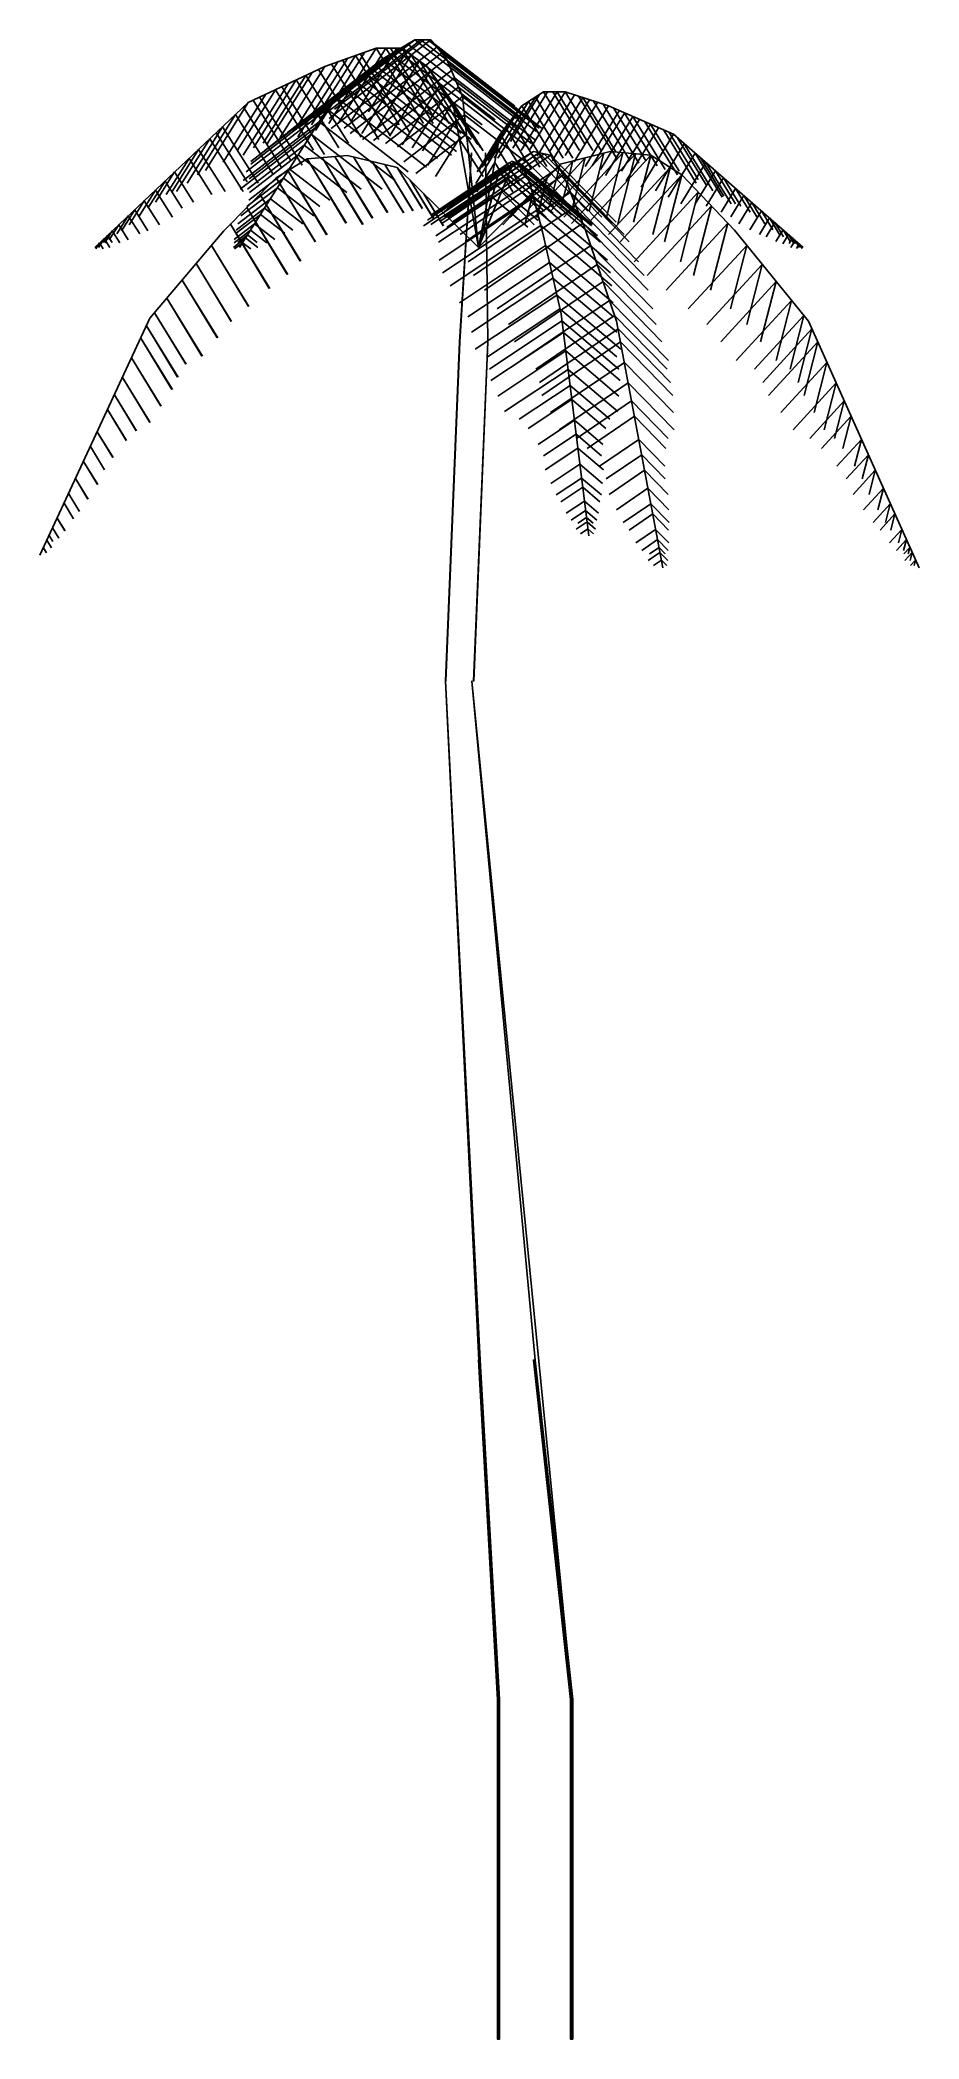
# Model space of a CAD drawing. Header units: millimetres. Extents: x 271.7 to 298.7, y 55.9 to 117.4.
import ezdxf

# ---------------------------------------------------------------- set-up
doc = ezdxf.new("R2010")
doc.units = ezdxf.units.MM

msp = doc.modelspace()

# ---------------------------------------------------------------- linework, layer by layer
at = {"color": 97, "true_color": 0x3a783b, "extrusion": (-0.519837, 0.819152, 0.242404)}
for p, q in [((282.34, 116.934, -8.508), (279.215, 114.52, -7.051)), ((282.554, 117.061, -8.048), (279.429, 114.647, -6.59)), ((282.892, 117.261, -7.324), (279.642, 114.75, -5.809)), ((282.8, 117.206, -7.521), (279.925, 114.985, -6.181)), ((283.198, 117.442, -6.666), (280.074, 115.028, -5.209)), ((283.382, 117.442, -6.272), (280.258, 115.028, -4.815)), ((283.689, 117.442, -5.614), (280.564, 115.028, -4.157)), ((283.873, 117.224, -5.219), (280.623, 114.713, -3.704)), ((283.474, 117.442, -6.074), (280.725, 115.317, -4.792)), ((284.027, 117.043, -4.891), (281.027, 114.725, -3.492)), ((281.665, 116.426, -9.955), (278.853, 114.253, -8.644)), ((281.849, 116.571, -9.56), (279.037, 114.398, -8.249)), ((282.094, 116.765, -9.034), (279.282, 114.592, -7.723)), ((284.18, 116.861, -4.562), (281.211, 114.568, -3.177)), ((284.333, 116.499, -4.233), (281.583, 114.374, -2.951)), ((280.96, 115.87, -11.468), (278.147, 113.697, -10.156)), ((280.837, 115.773, -11.731), (278.337, 113.841, -10.565)), ((281.389, 116.208, -10.547), (278.577, 114.035, -9.236)), ((281.266, 116.111, -10.81), (278.766, 114.18, -9.644)), ((284.425, 116.281, -4.036), (281.925, 114.349, -2.87)), ((284.548, 115.991, -3.772), (282.298, 114.252, -2.723)), ((284.671, 115.7, -3.509), (282.671, 114.155, -2.577)), ((280.499, 115.313, -12.454), (278, 113.382, -11.289)), ((280.653, 115.555, -12.125), (278.153, 113.624, -10.96)), ((284.732, 115.134, -3.378), (282.857, 113.686, -2.504)), ((280.009, 114.539, -13.507), (277.821, 112.849, -12.487)), ((280.254, 114.926, -12.981), (277.91, 113.115, -11.888)), ((280.131, 114.733, -13.244), (278.1, 113.163, -12.296)), ((284.793, 114.539, -3.246), (283.231, 113.332, -2.518)), ((279.794, 114.2, -13.967), (278.044, 112.848, -13.151)), ((279.61, 113.91, -14.362), (278.11, 112.751, -13.662)), ((279.334, 113.475, -14.954), (278.084, 112.509, -14.371)), ((278.966, 112.894, -15.743), (277.841, 112.025, -15.218)), ((279.15, 113.184, -15.348), (278.025, 112.315, -14.824)), ((278.567, 112.265, -16.598), (277.692, 111.589, -16.19)), ((278.445, 112.072, -16.861), (277.695, 111.492, -16.511)), ((278.751, 112.555, -16.203), (277.751, 111.783, -15.737)), ((278.261, 111.781, -17.256), (277.636, 111.299, -16.964)), ((278.138, 111.588, -17.519), (277.638, 111.202, -17.286)), ((278.046, 111.443, -17.716), (277.746, 111.211, -17.576)), ((277.985, 111.346, -17.848), (277.61, 111.056, -17.673)), ((277.893, 111.201, -18.045), (277.643, 111.008, -17.928))]:
    msp.add_line(p, q, dxfattribs=at)
at = {"color": 97, "true_color": 0x3a783b, "extrusion": (-0.283492, 0.916114, -0.283492)}
for p, q in [((281.368, 116.96, 1.336), (280.022, 114.828, -0.01)), ((281.664, 117.065, 1.041), (280.142, 114.654, -0.481)), ((282.008, 117.187, 0.696), (280.546, 114.869, -0.767)), ((282.304, 117.187, 0.4), (280.841, 114.869, -1.063)), ((282.649, 117.187, 0.055), (281.245, 114.962, -1.349)), ((283.092, 116.977, -0.388), (281.571, 114.567, -1.909)), ((282.944, 117.082, -0.24), (281.774, 115.228, -1.41)), ((279.841, 116.35, 2.863), (278.524, 114.265, 1.547)), ((280.038, 116.443, 2.666), (278.648, 114.242, 1.277)), ((280.432, 116.629, 2.272), (279.042, 114.427, 0.883)), ((280.826, 116.768, 1.878), (279.51, 114.683, 0.562)), ((281.122, 116.873, 1.583), (279.6, 114.463, 0.061)), ((283.339, 116.803, -0.634), (281.934, 114.578, -2.039)), ((283.683, 116.49, -0.979), (282.416, 114.482, -2.247)), ((278.609, 115.77, 4.095), (277.293, 113.684, 2.778)), ((278.905, 115.909, 3.799), (277.735, 114.055, 2.629)), ((279.299, 116.095, 3.405), (277.909, 113.893, 2.016)), ((279.545, 116.211, 3.159), (278.229, 114.125, 1.842)), ((283.979, 116.072, -1.275), (282.809, 114.218, -2.445)), ((284.176, 115.793, -1.472), (283.123, 114.124, -2.525)), ((277.673, 115.143, 5.031), (276.503, 113.289, 3.861)), ((278.067, 115.514, 4.637), (276.751, 113.429, 3.32)), ((284.373, 115.514, -1.669), (283.437, 114.031, -2.605)), ((277.279, 114.771, 5.425), (276.182, 113.033, 4.328)), ((284.472, 114.971, -1.767), (283.594, 113.58, -2.645)), ((276.54, 114.075, 6.164), (275.721, 112.777, 5.345)), ((276.885, 114.4, 5.819), (275.861, 112.777, 4.795)), ((284.57, 114.4, -1.866), (283.839, 113.241, -2.597)), ((275.801, 113.378, 6.903), (275.216, 112.451, 6.318)), ((276.245, 113.796, 6.46), (275.543, 112.683, 5.757)), ((275.21, 112.821, 7.494), (274.684, 111.986, 6.968)), ((275.506, 113.099, 7.199), (274.979, 112.265, 6.672)), ((274.373, 112.031, 8.332), (274.022, 111.475, 7.981)), ((274.57, 112.217, 8.135), (274.16, 111.568, 7.725)), ((274.865, 112.495, 7.839), (274.397, 111.754, 7.371)), ((273.732, 111.427, 8.972), (273.592, 111.205, 8.832)), ((273.88, 111.567, 8.824), (273.646, 111.196, 8.59)), ((274.077, 111.752, 8.627), (273.785, 111.289, 8.335)), ((273.486, 111.195, 9.218), (273.369, 111.01, 9.101)), ((273.634, 111.334, 9.071), (273.458, 111.056, 8.895))]:
    msp.add_line(p, q, dxfattribs=at)
at = {"color": 97, "true_color": 0x3a783b}
for p, q in [((282.008, 117.187, 0.696), (280.432, 116.629, 2.272)), ((282.797, 117.187, -0.092), (282.008, 117.187, 0.696)), ((283.198, 117.442, -6.666), (282.217, 116.861, -8.771)), ((283.585, 116.629, -0.881), (282.797, 117.187, -0.092)), ((283.689, 117.442, -5.614), (283.198, 117.442, -6.666)), ((284.18, 116.861, -4.562), (283.689, 117.442, -5.614)), ((280.432, 116.629, 2.272), (278.067, 115.514, 4.637)), ((282.217, 116.861, -8.771), (280.745, 115.7, -11.928)), ((284.373, 115.514, -1.669), (283.585, 116.629, -0.881)), ((284.671, 115.7, -3.509), (284.18, 116.861, -4.562)), ((280.745, 115.7, -11.928), (277.801, 111.056, -18.242)), ((285.161, 111.056, -2.457), (284.671, 115.7, -3.509)), ((286.496, 115.41, -1.337), (287.163, 115.845, -0.778)), ((287.163, 115.845, -0.778), (287.83, 115.845, -0.218)), ((287.83, 115.845, -0.218), (289.164, 115.41, 0.902)), ((278.067, 115.514, 4.637), (273.338, 111.056, 9.366)), ((285.161, 111.056, -2.457), (284.373, 115.514, -1.669)), ((285.828, 114.539, -1.897), (286.496, 115.41, -1.337)), ((289.164, 115.41, 0.902), (291.165, 114.539, 2.581)), ((285.161, 111.056, -2.457), (285.828, 114.539, -1.897)), ((291.165, 114.539, 2.581), (295.168, 111.056, 5.94)), ((281.123, 113.887, -2.442), (279.881, 113.783, -2.438)), ((282.655, 113.516, -2.448), (281.123, 113.887, -2.442)), ((286.215, 113.618, -4.846), (286.859, 114.005, -6.306)), ((286.859, 114.005, -6.306), (287.381, 113.896, -7.49)), ((287.381, 113.896, -7.49), (287.781, 113.292, -8.397)), ((287.679, 113.618, -3.148), (289.218, 114.005, -3.57)), ((289.218, 114.005, -3.57), (290.466, 113.896, -3.912)), ((290.466, 113.896, -3.912), (291.422, 113.292, -4.174)), ((279.881, 113.783, -2.438), (278.929, 113.203, -2.434)), ((285.161, 111.056, -2.457), (282.655, 113.516, -2.448)), ((285.161, 111.056, -2.457), (286.215, 113.618, -4.846)), ((285.161, 111.056, -2.457), (287.679, 113.618, -3.148)), ((285.161, 111.056, -2.457), (285.792, 113.362, -0.193)), ((285.792, 113.362, -0.193), (286.177, 113.71, 1.191)), ((286.177, 113.71, 1.191), (286.489, 113.612, 2.312)), ((286.489, 113.612, 2.312), (286.728, 113.068, 3.172)), ((287.781, 113.292, -8.397), (288.46, 111.587, -9.934)), ((291.422, 113.292, -4.174), (293.043, 111.587, -4.619)), ((278.929, 113.203, -2.434), (277.316, 111.566, -2.429)), ((286.728, 113.068, 3.172), (287.134, 111.534, 4.629)), ((277.316, 111.566, -2.429), (275.041, 108.873, -2.42)), ((287.134, 111.534, 4.629), (287.706, 109.01, 6.683)), ((288.46, 111.587, -9.934), (289.416, 108.782, -12.102)), ((293.043, 111.587, -4.619), (295.328, 108.782, -5.245)), ((287.706, 109.01, 6.683), (288.558, 102.176, 9.744)), ((275.041, 108.873, -2.42), (271.652, 101.585, -2.408)), ((289.416, 108.782, -12.102), (290.841, 101.19, -15.332)), ((295.328, 108.782, -5.245), (298.733, 101.19, -6.179))]:
    msp.add_line(p, q, dxfattribs=at)
at = {"color": 97, "true_color": 0x3a783b, "extrusion": (0.283492, 0.916114, 0.283492)}
for p, q in [((281.368, 116.96, 1.336), (282.714, 114.828, 2.682)), ((281.516, 117.012, 1.188), (283.037, 114.602, 2.71)), ((282.008, 117.187, 0.696), (283.471, 114.869, 2.159)), ((282.304, 117.187, 0.4), (283.767, 114.869, 1.863)), ((282.452, 117.187, 0.252), (283.739, 115.147, 1.54)), ((282.797, 117.187, -0.092), (284.26, 114.869, 1.37)), ((283.092, 116.977, -0.388), (284.614, 114.567, 1.133)), ((279.841, 116.35, 2.863), (281.157, 114.265, 4.18)), ((280.235, 116.536, 2.469), (281.552, 114.45, 3.786)), ((280.629, 116.699, 2.075), (282.092, 114.381, 3.538)), ((280.974, 116.821, 1.73), (282.437, 114.503, 3.193)), ((283.339, 116.803, -0.634), (284.743, 114.578, 0.77)), ((283.585, 116.629, -0.881), (284.975, 114.427, 0.509)), ((278.905, 115.909, 3.799), (280.075, 114.055, 4.97)), ((279.102, 116.002, 3.602), (280.419, 113.916, 4.919)), ((279.545, 116.211, 3.159), (280.862, 114.125, 4.476)), ((283.831, 116.281, -1.127), (285.119, 114.241, 0.16)), ((283.979, 116.072, -1.275), (285.149, 114.218, -0.104)), ((284.176, 115.793, -1.472), (285.229, 114.124, -0.419)), ((277.673, 115.143, 5.031), (278.844, 113.289, 6.201)), ((277.92, 115.375, 4.785), (279.09, 113.521, 5.955)), ((278.215, 115.584, 4.489), (279.385, 113.73, 5.659)), ((278.412, 115.677, 4.292), (279.729, 113.591, 5.609)), ((284.373, 115.514, -1.669), (285.309, 114.031, -0.733)), ((277.082, 114.586, 5.622), (278.033, 113.079, 6.573)), ((277.279, 114.771, 5.425), (278.376, 113.033, 6.522)), ((284.472, 114.971, -1.767), (285.349, 113.58, -0.89)), ((276.54, 114.075, 6.164), (277.359, 112.777, 6.983)), ((276.885, 114.4, 5.819), (277.909, 112.777, 6.843)), ((284.57, 114.4, -1.866), (285.302, 113.241, -1.134)), ((275.801, 113.378, 6.903), (276.386, 112.451, 7.488)), ((276.245, 113.796, 6.46), (276.947, 112.683, 7.162)), ((275.21, 112.821, 7.494), (275.737, 111.986, 8.021)), ((275.506, 113.099, 7.199), (276.032, 112.265, 7.725)), ((274.373, 112.031, 8.332), (274.724, 111.475, 8.683)), ((274.57, 112.217, 8.135), (274.979, 111.568, 8.544)), ((274.865, 112.495, 7.839), (275.333, 111.754, 8.307)), ((273.732, 111.427, 8.972), (273.873, 111.205, 9.112)), ((273.88, 111.567, 8.824), (274.114, 111.196, 9.058)), ((274.077, 111.752, 8.627), (274.37, 111.289, 8.92)), ((273.486, 111.195, 9.218), (273.603, 111.01, 9.335)), ((273.634, 111.334, 9.071), (273.809, 111.056, 9.246))]:
    msp.add_line(p, q, dxfattribs=at)
at = {"color": 97, "true_color": 0x3a783b, "extrusion": (0.519837, 0.819152, -0.242404)}
for p, q in [((282.462, 117.007, -8.245), (285.275, 114.834, -9.556)), ((282.646, 117.115, -7.85), (285.896, 114.605, -9.366)), ((282.8, 117.206, -7.521), (285.675, 114.985, -8.862)), ((282.984, 117.315, -7.127), (286.234, 114.804, -8.642)), ((283.198, 117.442, -6.666), (286.323, 115.028, -8.124)), ((283.382, 117.442, -6.272), (286.507, 115.028, -7.729)), ((283.597, 117.442, -5.811), (286.597, 115.124, -7.21)), ((283.781, 117.333, -5.417), (286.281, 115.402, -6.582)), ((283.873, 117.224, -5.219), (287.123, 114.713, -6.735)), ((284.027, 117.043, -4.891), (287.026, 114.725, -6.289)), ((281.665, 116.426, -9.955), (284.477, 114.253, -11.266)), ((281.849, 116.571, -9.56), (284.661, 114.398, -10.872)), ((281.972, 116.668, -9.297), (284.94, 114.374, -10.682)), ((282.217, 116.861, -8.771), (285.186, 114.568, -10.155)), ((284.241, 116.716, -4.43), (286.949, 114.625, -5.693)), ((280.745, 115.7, -11.928), (283.557, 113.527, -13.24)), ((281.082, 115.966, -11.205), (283.895, 113.793, -12.516)), ((281.36, 116.187, -10.614), (284.329, 113.893, -11.998)), ((281.512, 116.305, -10.284), (284.48, 114.011, -11.668)), ((284.425, 116.281, -4.036), (286.925, 114.349, -5.201)), ((284.548, 115.991, -3.772), (286.798, 114.252, -4.822)), ((284.671, 115.7, -3.509), (286.671, 114.155, -4.442)), ((280.499, 115.313, -12.454), (282.999, 113.382, -13.62)), ((284.732, 115.134, -3.378), (286.607, 113.686, -4.252)), ((280.009, 114.539, -13.507), (282.196, 112.849, -14.527)), ((280.254, 114.926, -12.981), (282.598, 113.115, -14.073)), ((279.61, 113.91, -14.362), (281.11, 112.751, -15.061)), ((279.794, 114.2, -13.967), (281.544, 112.848, -14.783)), ((279.334, 113.475, -14.954), (280.584, 112.509, -15.537)), ((278.966, 112.894, -15.743), (280.091, 112.025, -16.268)), ((279.15, 113.184, -15.348), (280.275, 112.315, -15.873)), ((278.445, 112.072, -16.861), (279.195, 111.492, -17.211)), ((278.567, 112.265, -16.598), (279.442, 111.589, -17.006)), ((278.751, 112.555, -16.203), (279.751, 111.783, -16.67)), ((278.046, 111.443, -17.716), (278.346, 111.211, -17.856)), ((278.138, 111.588, -17.519), (278.638, 111.202, -17.752)), ((278.261, 111.781, -17.256), (278.886, 111.299, -17.547)), ((277.893, 111.201, -18.045), (278.143, 111.008, -18.162)), ((277.985, 111.346, -17.848), (278.36, 111.056, -18.023))]:
    msp.add_line(p, q, dxfattribs=at)
at = {"color": 97, "true_color": 0x3a783b, "extrusion": (-0.271892, 0.906135, 0.324028)}
for p, q in [((287.038, 115.764, -0.883), (286.151, 114.315, 0.174)), ((287.288, 115.845, -0.673), (286.224, 114.107, 0.595)), ((287.58, 115.845, -0.428), (286.471, 114.035, 0.893)), ((287.83, 115.845, -0.218), (286.722, 114.035, 1.103)), ((288.122, 115.75, 0.027), (286.969, 113.867, 1.4)), ((286.412, 115.301, -1.407), (285.452, 113.732, -0.263)), ((286.704, 115.546, -1.163), (285.64, 113.808, 0.105)), ((286.913, 115.682, -0.988), (285.76, 113.799, 0.386)), ((288.372, 115.668, 0.237), (287.352, 114.003, 1.452)), ((288.58, 115.6, 0.412), (287.428, 113.717, 1.785)), ((288.83, 115.519, 0.622), (287.833, 113.889, 1.81)), ((289.164, 115.41, 0.902), (288.111, 113.69, 2.156)), ((289.498, 115.265, 1.182), (288.445, 113.545, 2.436)), ((289.664, 115.192, 1.321), (288.667, 113.563, 2.51)), ((289.915, 115.083, 1.531), (288.917, 113.454, 2.72)), ((285.828, 114.539, -1.897), (285.119, 113.38, -1.052)), ((285.995, 114.757, -1.757), (285.197, 113.453, -0.806)), ((286.162, 114.975, -1.617), (285.275, 113.526, -0.561)), ((290.123, 114.993, 1.706), (289.07, 113.273, 2.961)), ((290.457, 114.848, 1.986), (289.57, 113.399, 3.043)), ((290.707, 114.739, 2.196), (289.709, 113.109, 3.385)), ((291.165, 114.539, 2.581), (290.168, 112.909, 3.77)), ((285.745, 114.115, -1.967), (285.08, 113.028, -1.175)), ((291.499, 114.249, 2.861), (290.612, 112.8, 3.917)), ((291.832, 113.959, 3.141), (291.001, 112.601, 4.131)), ((285.662, 113.668, -2.037), (285.108, 112.763, -1.377)), ((292.166, 113.668, 3.421), (291.39, 112.401, 4.345)), ((292.458, 113.414, 3.666), (291.837, 112.4, 4.405)), ((292.708, 113.197, 3.875), (292.176, 112.327, 4.509)), ((293.083, 112.87, 4.19), (292.64, 112.146, 4.719)), ((293.333, 112.652, 4.4), (292.935, 112, 4.876)), ((293.584, 112.435, 4.61), (293.185, 111.783, 5.086)), ((293.876, 112.181, 4.855), (293.521, 111.601, 5.278)), ((294.126, 111.963, 5.065), (293.815, 111.456, 5.435)), ((294.292, 111.818, 5.205), (294.027, 111.383, 5.522)), ((294.543, 111.6, 5.415), (294.321, 111.238, 5.679)), ((294.709, 111.455, 5.555), (294.532, 111.165, 5.766)), ((294.835, 111.346, 5.66), (294.728, 111.172, 5.787)), ((294.918, 111.273, 5.73), (294.785, 111.056, 5.888)), ((295.043, 111.165, 5.835), (294.954, 111.02, 5.94))]:
    msp.add_line(p, q, dxfattribs=at)
at = {"color": 97, "true_color": 0x3a783b, "extrusion": (0.271892, 0.906135, -0.324028)}
for p, q in [((287.163, 115.845, -0.778), (288.271, 114.035, -2.098)), ((287.455, 115.845, -0.533), (288.43, 114.252, -1.695)), ((287.58, 115.845, -0.428), (288.688, 114.035, -1.748)), ((287.83, 115.845, -0.218), (288.938, 114.035, -1.539)), ((288.247, 115.709, 0.132), (289.399, 113.826, -1.242)), ((286.287, 115.138, -1.512), (287.262, 113.544, -2.675)), ((286.496, 115.41, -1.337), (287.548, 113.69, -2.592)), ((286.704, 115.546, -1.163), (287.768, 113.808, -2.43)), ((286.913, 115.682, -0.988), (288.065, 113.799, -2.361)), ((288.372, 115.668, 0.237), (289.391, 114.003, -0.978)), ((288.705, 115.56, 0.517), (289.814, 113.749, -0.804)), ((288.997, 115.464, 0.762), (290.105, 113.654, -0.559)), ((289.331, 115.337, 1.042), (290.328, 113.708, -0.147)), ((289.664, 115.192, 1.321), (290.662, 113.563, 0.133)), ((289.915, 115.083, 1.531), (290.912, 113.454, 0.343)), ((285.828, 114.539, -1.897), (286.538, 113.38, -2.742)), ((285.995, 114.757, -1.757), (286.793, 113.453, -2.708)), ((286.162, 114.975, -1.617), (287.049, 113.526, -2.674)), ((290.29, 114.92, 1.846), (291.287, 113.29, 0.658)), ((290.457, 114.848, 1.986), (291.343, 113.399, 0.93)), ((290.874, 114.666, 2.336), (291.871, 113.036, 1.148)), ((291.04, 114.594, 2.476), (291.927, 113.145, 1.42)), ((285.745, 114.115, -1.967), (286.41, 113.028, -2.76)), ((291.29, 114.43, 2.686), (292.177, 112.982, 1.629)), ((291.499, 114.249, 2.861), (292.385, 112.8, 1.804)), ((291.832, 113.959, 3.141), (292.664, 112.601, 2.15)), ((285.662, 113.668, -2.037), (286.216, 112.763, -2.697)), ((291.999, 113.813, 3.281), (292.72, 112.636, 2.422)), ((292.166, 113.668, 3.421), (292.942, 112.401, 2.496)), ((292.458, 113.414, 3.666), (293.078, 112.4, 2.926)), ((292.708, 113.197, 3.875), (293.24, 112.327, 3.242)), ((293.083, 112.87, 4.19), (293.527, 112.146, 3.662)), ((293.333, 112.652, 4.4), (293.732, 112, 3.925)), ((293.584, 112.435, 4.61), (293.983, 111.783, 4.135)), ((293.876, 112.181, 4.855), (294.23, 111.601, 4.432)), ((294.126, 111.963, 5.065), (294.436, 111.456, 4.695)), ((294.292, 111.818, 5.205), (294.558, 111.383, 4.888)), ((294.543, 111.6, 5.415), (294.764, 111.238, 5.151)), ((294.709, 111.455, 5.555), (294.887, 111.165, 5.343)), ((294.835, 111.346, 5.66), (294.941, 111.172, 5.533)), ((294.918, 111.273, 5.73), (295.051, 111.056, 5.571)), ((295.043, 111.165, 5.835), (295.132, 111.02, 5.729))]:
    msp.add_line(p, q, dxfattribs=at)
at = {"color": 97, "true_color": 0x3a783b, "extrusion": (-0.459225, 0.755901, 0.466612)}
for p, q in [((280.735, 113.855, -2.441), (281.902, 111.955, -0.062)), ((279.286, 113.42, -2.436), (280.502, 111.441, 0.042)), ((279.881, 113.783, -2.438), (281.096, 111.804, 0.04)), ((280.346, 113.822, -2.44), (281.611, 111.764, 0.138)), ((281.314, 113.841, -2.443), (282.367, 112.126, -0.296)), ((281.889, 113.702, -2.445), (282.861, 112.119, -0.463)), ((282.272, 113.609, -2.447), (283.147, 112.184, -0.662)), ((282.655, 113.516, -2.448), (283.433, 112.249, -0.862)), ((278.425, 112.691, -2.433), (279.689, 110.633, 0.145)), ((278.929, 113.203, -2.434), (280.145, 111.224, 0.044)), ((283.057, 113.124, -2.449), (283.786, 111.937, -0.963)), ((283.473, 112.709, -2.451), (284.081, 111.72, -1.212)), ((278.022, 112.282, -2.431), (279.286, 110.224, 0.146)), ((277.517, 111.771, -2.429), (278.733, 109.792, 0.049)), ((276.937, 111.117, -2.427), (278.091, 109.237, -0.073)), ((276.463, 110.556, -2.425), (277.557, 108.775, -0.195)), ((276.036, 110.051, -2.424), (277.13, 108.27, -0.194)), ((275.183, 109.042, -2.421), (276.156, 107.459, -0.438)), ((275.562, 109.49, -2.422), (276.656, 107.709, -0.192)), ((274.935, 108.646, -2.42), (275.908, 107.062, -0.437)), ((274.759, 108.266, -2.419), (275.731, 106.683, -0.437)), ((274.476, 107.659, -2.418), (275.388, 106.174, -0.56)), ((273.947, 106.52, -2.416), (274.627, 105.412, -1.029)), ((274.194, 107.051, -2.417), (275.045, 105.666, -0.683)), ((273.735, 106.064, -2.416), (274.318, 105.114, -1.226)), ((273.417, 105.381, -2.414), (273.903, 104.589, -1.423)), ((273.205, 104.925, -2.414), (273.643, 104.213, -1.521)), ((272.993, 104.47, -2.413), (273.431, 103.757, -1.521)), ((272.534, 103.483, -2.411), (272.875, 102.929, -1.717)), ((272.746, 103.938, -2.412), (273.135, 103.305, -1.619)), ((272.393, 103.179, -2.411), (272.685, 102.704, -1.816)), ((271.934, 102.192, -2.409), (272.051, 102.002, -2.171)), ((272.04, 102.42, -2.409), (272.235, 102.103, -2.013)), ((272.181, 102.723, -2.41), (272.425, 102.328, -1.914)), ((271.758, 101.812, -2.408), (271.855, 101.654, -2.21)), ((271.864, 102.04, -2.409), (272.01, 101.803, -2.111))]:
    msp.add_line(p, q, dxfattribs=at)
at = {"color": 97, "true_color": 0x3a783b, "extrusion": (-0.4626, 0.755901, -0.463266)}
for p, q in [((280.735, 113.855, -2.441), (281.884, 111.955, -4.828)), ((279.286, 113.42, -2.436), (280.484, 111.441, -4.923)), ((279.881, 113.783, -2.438), (281.078, 111.804, -4.925)), ((280.346, 113.822, -2.44), (281.592, 111.764, -5.026)), ((281.314, 113.841, -2.443), (282.352, 112.126, -4.598)), ((281.889, 113.702, -2.445), (282.847, 112.119, -4.435)), ((282.272, 113.609, -2.447), (283.134, 112.184, -4.237)), ((282.655, 113.516, -2.448), (283.421, 112.249, -4.04)), ((278.425, 112.691, -2.433), (279.67, 110.633, -5.019)), ((278.929, 113.203, -2.434), (280.127, 111.224, -4.921)), ((283.057, 113.124, -2.449), (283.775, 111.937, -3.941)), ((283.473, 112.709, -2.451), (284.072, 111.72, -3.694)), ((278.022, 112.282, -2.431), (279.267, 110.224, -5.017)), ((277.517, 111.771, -2.429), (278.715, 109.792, -4.916)), ((276.937, 111.117, -2.427), (278.074, 109.237, -4.79)), ((276.463, 110.556, -2.425), (277.541, 108.775, -4.664)), ((276.036, 110.051, -2.424), (277.114, 108.27, -4.662)), ((275.183, 109.042, -2.421), (276.141, 107.459, -4.41)), ((275.562, 109.49, -2.422), (276.64, 107.709, -4.66)), ((274.935, 108.646, -2.42), (275.893, 107.062, -4.409)), ((274.759, 108.266, -2.419), (275.717, 106.683, -4.409)), ((274.476, 107.659, -2.418), (275.374, 106.174, -4.283)), ((273.947, 106.52, -2.416), (274.617, 105.412, -3.809)), ((274.194, 107.051, -2.417), (275.032, 105.666, -4.158)), ((273.735, 106.064, -2.416), (274.31, 105.114, -3.609)), ((273.417, 105.381, -2.414), (273.896, 104.589, -3.409)), ((273.205, 104.925, -2.414), (273.636, 104.213, -3.309)), ((272.993, 104.47, -2.413), (273.425, 103.757, -3.308)), ((272.534, 103.483, -2.411), (272.87, 102.929, -3.107)), ((272.746, 103.938, -2.412), (273.13, 103.305, -3.208)), ((272.393, 103.179, -2.411), (272.681, 102.704, -3.008)), ((271.934, 102.192, -2.409), (272.049, 102.002, -2.648)), ((272.04, 102.42, -2.409), (272.232, 102.103, -2.807)), ((272.181, 102.723, -2.41), (272.421, 102.328, -2.907)), ((271.758, 101.812, -2.408), (271.854, 101.654, -2.607)), ((271.864, 102.04, -2.409), (272.007, 101.803, -2.707))]:
    msp.add_line(p, q, dxfattribs=at)
at = {"color": 97, "true_color": 0x3a783b, "extrusion": (-0.263831, 0.74489, -0.612807)}
for p, q in [((287.186, 113.937, -7.046), (284.033, 111.794, -7.008)), ((287.022, 113.971, -6.676), (284.113, 111.992, -6.641)), ((286.779, 113.957, -6.124), (284.153, 112.171, -6.092)), ((287.381, 113.896, -7.49), (284.35, 111.835, -7.453)), ((286.537, 113.812, -5.576), (284.112, 112.163, -5.547)), ((286.376, 113.715, -5.211), (284.194, 112.231, -5.185)), ((286.215, 113.618, -4.846), (284.275, 112.299, -4.822)), ((287.631, 113.519, -8.057), (284.6, 111.457, -8.02)), ((287.781, 113.292, -8.397), (284.75, 111.231, -8.36)), ((286.046, 113.211, -4.463), (284.228, 111.974, -4.441)), ((285.871, 112.778, -4.066), (284.356, 111.748, -4.048)), ((287.993, 112.759, -8.877), (284.841, 110.616, -8.839)), ((288.163, 112.333, -9.262), (285.011, 110.189, -9.223)), ((288.375, 111.8, -9.742), (285.344, 109.739, -9.705)), ((288.619, 111.12, -10.296), (285.74, 109.162, -10.261)), ((288.818, 110.535, -10.747), (286.09, 108.68, -10.714)), ((288.998, 110.01, -11.154), (286.27, 108.154, -11.121)), ((289.197, 109.425, -11.606), (286.469, 107.57, -11.573)), ((289.356, 108.958, -11.967), (286.931, 107.309, -11.938)), ((289.461, 108.545, -12.203), (287.036, 106.896, -12.174)), ((289.535, 108.15, -12.372), (287.11, 106.501, -12.342)), ((289.654, 107.517, -12.641), (287.38, 105.971, -12.613)), ((289.772, 106.884, -12.91), (287.651, 105.441, -12.884)), ((289.876, 106.331, -13.145), (288.179, 105.176, -13.125)), ((289.965, 105.856, -13.347), (288.51, 104.867, -13.33)), ((290.099, 105.144, -13.65), (288.886, 104.32, -13.635)), ((290.188, 104.67, -13.852), (289.097, 103.928, -13.839)), ((290.277, 104.195, -14.054), (289.186, 103.453, -14.041)), ((290.381, 103.642, -14.289), (289.411, 102.982, -14.278)), ((290.47, 103.167, -14.491), (289.621, 102.59, -14.481)), ((290.529, 102.851, -14.626), (289.802, 102.356, -14.617)), ((290.618, 102.376, -14.828), (290.012, 101.964, -14.82)), ((290.678, 102.06, -14.962), (290.193, 101.73, -14.956)), ((290.752, 101.664, -15.131), (290.388, 101.417, -15.126)), ((290.722, 101.823, -15.063), (290.431, 101.625, -15.06)), ((290.796, 101.427, -15.231), (290.554, 101.262, -15.229))]:
    msp.add_line(p, q, dxfattribs=at)
at = {"color": 97, "true_color": 0x3a783b, "extrusion": (0.630455, 0.74489, -0.218325)}
for p, q in [((286.779, 113.957, -6.124), (288.526, 112.171, -4.163)), ((287.022, 113.971, -6.676), (288.958, 111.992, -4.503)), ((287.186, 113.937, -7.046), (289.283, 111.794, -4.692)), ((287.381, 113.896, -7.49), (289.398, 111.835, -5.227)), ((286.215, 113.618, -4.846), (287.506, 112.299, -3.398)), ((286.376, 113.715, -5.211), (287.828, 112.231, -3.582)), ((286.537, 113.812, -5.576), (288.15, 112.163, -3.765)), ((287.631, 113.519, -8.057), (289.648, 111.457, -5.793)), ((287.781, 113.292, -8.397), (289.798, 111.231, -6.134)), ((285.871, 112.778, -4.066), (286.879, 111.748, -2.935)), ((286.046, 113.211, -4.463), (287.256, 111.974, -3.105)), ((287.993, 112.759, -8.877), (290.09, 110.616, -6.524)), ((288.163, 112.333, -9.262), (290.26, 110.189, -6.908)), ((288.375, 111.8, -9.742), (290.391, 109.739, -7.479)), ((288.619, 111.12, -10.296), (290.535, 109.162, -8.146)), ((288.818, 110.535, -10.747), (290.633, 108.68, -8.71)), ((288.998, 110.01, -11.154), (290.812, 108.154, -9.117)), ((289.197, 109.425, -11.606), (291.012, 107.57, -9.569)), ((289.356, 108.958, -11.967), (290.969, 107.309, -10.156)), ((289.461, 108.545, -12.203), (291.074, 106.896, -10.393)), ((289.535, 108.15, -12.372), (291.148, 106.501, -10.561)), ((289.654, 107.517, -12.641), (291.166, 105.971, -10.943)), ((289.772, 106.884, -12.91), (291.184, 105.441, -11.326)), ((289.876, 106.331, -13.145), (291.005, 105.176, -11.878)), ((289.965, 105.856, -13.347), (290.933, 104.867, -12.261)), ((290.099, 105.144, -13.65), (290.905, 104.32, -12.745)), ((290.188, 104.67, -13.852), (290.914, 103.928, -13.037)), ((290.277, 104.195, -14.054), (291.003, 103.453, -13.239)), ((290.381, 103.642, -14.289), (291.026, 102.982, -13.565)), ((290.47, 103.167, -14.491), (291.034, 102.59, -13.858)), ((290.529, 102.851, -14.626), (291.013, 102.356, -14.083)), ((290.618, 102.376, -14.828), (291.022, 101.964, -14.375)), ((290.678, 102.06, -14.962), (291, 101.73, -14.6)), ((290.722, 101.823, -15.063), (290.916, 101.625, -14.846)), ((290.752, 101.664, -15.131), (290.994, 101.417, -14.859)), ((290.796, 101.427, -15.231), (290.958, 101.262, -15.05))]:
    msp.add_line(p, q, dxfattribs=at)
at = {"color": 97, "true_color": 0x3a783b, "extrusion": (0.321526, 0.755901, -0.570294)}
for p, q in [((289.026, 113.957, -3.517), (287.383, 112.171, -5.39)), ((289.608, 113.971, -3.677), (287.788, 111.992, -5.752)), ((289.998, 113.937, -3.784), (288.026, 111.794, -6.031)), ((290.466, 113.896, -3.912), (288.57, 111.835, -6.073)), ((287.679, 113.618, -3.148), (286.466, 112.299, -4.531)), ((288.064, 113.715, -3.253), (286.699, 112.231, -4.809)), ((288.449, 113.812, -3.359), (286.932, 112.163, -5.088)), ((291.064, 113.519, -4.076), (289.167, 111.457, -6.237)), ((291.422, 113.292, -4.174), (289.526, 111.231, -6.336)), ((286.857, 112.778, -2.922), (285.909, 111.748, -4.003)), ((287.276, 113.211, -3.037), (286.138, 111.974, -4.334)), ((291.929, 112.759, -4.313), (289.957, 110.616, -6.561)), ((292.334, 112.333, -4.424), (290.362, 110.189, -6.672)), ((292.84, 111.8, -4.563), (290.944, 109.739, -6.724)), ((293.424, 111.12, -4.723), (291.622, 109.162, -6.776)), ((293.9, 110.535, -4.854), (292.193, 108.68, -6.799)), ((294.328, 110.01, -4.971), (292.622, 108.154, -6.916)), ((294.804, 109.425, -5.102), (293.098, 107.57, -7.047)), ((295.185, 108.958, -5.206), (293.668, 107.309, -6.935)), ((295.434, 108.545, -5.275), (293.918, 106.896, -7.004)), ((295.612, 108.15, -5.323), (294.095, 106.501, -7.052)), ((295.895, 107.517, -5.401), (294.473, 105.971, -7.022)), ((296.179, 106.884, -5.479), (294.852, 105.441, -6.992)), ((296.427, 106.331, -5.547), (295.366, 105.176, -6.757)), ((296.64, 105.856, -5.605), (295.73, 104.867, -6.643)), ((296.959, 105.144, -5.693), (296.201, 104.32, -6.557)), ((297.172, 104.67, -5.751), (296.49, 103.928, -6.529)), ((297.385, 104.195, -5.809), (296.702, 103.453, -6.588)), ((297.633, 103.642, -5.878), (297.026, 102.982, -6.569)), ((297.846, 103.167, -5.936), (297.315, 102.59, -6.541)), ((297.988, 102.851, -5.975), (297.533, 102.356, -6.494)), ((298.201, 102.376, -6.033), (297.821, 101.964, -6.465)), ((298.342, 102.06, -6.072), (298.039, 101.73, -6.418)), ((298.449, 101.823, -6.101), (298.267, 101.625, -6.309)), ((298.52, 101.664, -6.121), (298.292, 101.417, -6.38)), ((298.626, 101.427, -6.15), (298.474, 101.262, -6.323))]:
    msp.add_line(p, q, dxfattribs=at)
at = {"color": 97, "true_color": 0x3a783b, "extrusion": (0.567475, 0.755901, 0.326475)}
for p, q in [((289.026, 113.957, -3.517), (288.569, 112.171, -1.068)), ((289.608, 113.971, -3.677), (289.101, 111.992, -0.963)), ((289.998, 113.937, -3.784), (289.449, 111.794, -0.844)), ((290.466, 113.896, -3.912), (289.938, 111.835, -1.086)), ((287.679, 113.618, -3.148), (287.341, 112.299, -1.339)), ((288.064, 113.715, -3.253), (287.684, 112.231, -1.218)), ((288.449, 113.812, -3.359), (288.026, 112.163, -1.098)), ((291.064, 113.519, -4.076), (290.535, 111.457, -1.249)), ((291.422, 113.292, -4.174), (290.894, 111.231, -1.348)), ((286.857, 112.778, -2.922), (286.593, 111.748, -1.509)), ((287.276, 113.211, -3.037), (286.959, 111.974, -1.341)), ((291.929, 112.759, -4.313), (291.379, 110.616, -1.374)), ((292.334, 112.333, -4.424), (291.784, 110.189, -1.485)), ((292.84, 111.8, -4.563), (292.312, 109.739, -1.737)), ((293.424, 111.12, -4.723), (292.922, 109.162, -2.038)), ((293.9, 110.535, -4.854), (293.424, 108.68, -2.31)), ((294.328, 110.01, -4.971), (293.853, 108.154, -2.427)), ((294.804, 109.425, -5.102), (294.329, 107.57, -2.558)), ((295.185, 108.958, -5.206), (294.763, 107.309, -2.945)), ((295.434, 108.545, -5.275), (295.012, 106.896, -3.013)), ((295.612, 108.15, -5.323), (295.189, 106.501, -3.062)), ((295.895, 107.517, -5.401), (295.499, 105.971, -3.281)), ((296.179, 106.884, -5.479), (295.809, 105.441, -3.5)), ((296.427, 106.331, -5.547), (296.132, 105.176, -3.964)), ((296.64, 105.856, -5.605), (296.387, 104.867, -4.249)), ((296.959, 105.144, -5.693), (296.748, 104.32, -4.562)), ((297.172, 104.67, -5.751), (296.982, 103.928, -4.734)), ((297.385, 104.195, -5.809), (297.195, 103.453, -4.792)), ((297.633, 103.642, -5.878), (297.464, 102.982, -4.973)), ((297.846, 103.167, -5.936), (297.698, 102.59, -5.145)), ((297.988, 102.851, -5.975), (297.861, 102.356, -5.297)), ((298.201, 102.376, -6.033), (298.095, 101.964, -5.468)), ((298.342, 102.06, -6.072), (298.258, 101.73, -5.62)), ((298.449, 101.823, -6.101), (298.398, 101.625, -5.83)), ((298.52, 101.664, -6.121), (298.456, 101.417, -5.782)), ((298.626, 101.427, -6.15), (298.584, 101.262, -5.924))]:
    msp.add_line(p, q, dxfattribs=at)
at = {"color": 97, "true_color": 0x3a783b, "extrusion": (-0.364909, 0.737436, 0.568358)}
for p, q in [((286.372, 113.649, 1.892), (283.466, 111.72, 1.48)), ((286.274, 113.68, 1.541), (283.592, 111.899, 1.161)), ((286.489, 113.612, 2.312), (283.695, 111.757, 1.916)), ((286.129, 113.667, 1.018), (283.707, 112.059, 0.674)), ((285.984, 113.536, 0.499), (283.749, 112.052, 0.182)), ((286.639, 113.272, 2.849), (283.844, 111.417, 2.453)), ((285.888, 113.449, 0.153), (283.876, 112.113, -0.132)), ((285.792, 113.362, -0.193), (284.003, 112.175, -0.447)), ((286.728, 113.068, 3.172), (283.934, 111.213, 2.776)), ((285.691, 112.995, -0.556), (284.014, 111.882, -0.794)), ((286.855, 112.589, 3.627), (283.949, 110.66, 3.215)), ((286.957, 112.205, 3.991), (284.05, 110.276, 3.579)), ((285.586, 112.606, -0.932), (284.189, 111.678, -1.13)), ((287.083, 111.726, 4.447), (284.289, 109.871, 4.05)), ((287.229, 111.113, 4.971), (284.575, 109.351, 4.595)), ((287.349, 110.587, 5.399), (284.834, 108.918, 5.043)), ((287.456, 110.114, 5.784), (284.941, 108.445, 5.428)), ((287.575, 109.588, 6.212), (285.06, 107.919, 5.856)), ((287.67, 109.168, 6.555), (285.435, 107.683, 6.238)), ((287.733, 108.796, 6.779), (285.497, 107.312, 6.462)), ((287.777, 108.44, 6.938), (285.542, 106.956, 6.621)), ((287.848, 107.871, 7.193), (285.752, 106.479, 6.896)), ((287.919, 107.301, 7.448), (285.963, 106.003, 7.171)), ((287.981, 106.803, 7.672), (286.416, 105.764, 7.45)), ((288.035, 106.376, 7.863), (286.693, 105.486, 7.673)), ((288.115, 105.735, 8.15), (286.997, 104.993, 7.991)), ((288.168, 105.308, 8.341), (287.162, 104.641, 8.199)), ((288.221, 104.881, 8.532), (287.215, 104.213, 8.39)), ((288.283, 104.383, 8.756), (287.389, 103.789, 8.629)), ((288.336, 103.956, 8.947), (287.554, 103.437, 8.836)), ((288.372, 103.671, 9.075), (287.701, 103.226, 8.979)), ((288.425, 103.244, 9.266), (287.866, 102.873, 9.187)), ((288.461, 102.959, 9.393), (288.014, 102.663, 9.33)), ((288.505, 102.604, 9.553), (288.17, 102.381, 9.505)), ((288.487, 102.746, 9.489), (288.219, 102.568, 9.451)), ((288.532, 102.39, 9.648), (288.308, 102.242, 9.617))]:
    msp.add_line(p, q, dxfattribs=at)
at = {"color": 97, "true_color": 0x3a783b, "extrusion": (0.606122, 0.737436, 0.298001)}
for p, q in [((285.792, 113.362, -0.193), (287.192, 112.175, -1.334)), ((285.888, 113.449, 0.153), (287.463, 112.113, -1.131)), ((285.984, 113.536, 0.499), (287.734, 112.052, -0.928)), ((286.129, 113.667, 1.018), (288.024, 112.059, -0.528)), ((286.274, 113.68, 1.541), (288.375, 111.899, -0.171)), ((286.372, 113.649, 1.892), (288.647, 111.72, 0.037)), ((286.489, 113.612, 2.312), (288.677, 111.757, 0.529)), ((286.639, 113.272, 2.849), (288.827, 111.417, 1.066)), ((285.691, 112.995, -0.556), (287.003, 111.882, -1.626)), ((286.728, 113.068, 3.172), (288.916, 111.213, 1.388)), ((285.586, 112.606, -0.932), (286.68, 111.678, -1.824)), ((286.855, 112.589, 3.627), (289.131, 110.66, 1.772)), ((286.957, 112.205, 3.991), (289.232, 110.276, 2.137)), ((287.083, 111.726, 4.447), (289.271, 109.871, 2.663)), ((287.229, 111.113, 4.971), (289.308, 109.351, 3.277)), ((287.349, 110.587, 5.399), (289.318, 108.918, 3.794)), ((287.456, 110.114, 5.784), (289.425, 108.445, 4.179)), ((287.575, 109.588, 6.212), (289.544, 107.919, 4.607)), ((287.67, 109.168, 6.555), (289.421, 107.683, 5.128)), ((287.733, 108.796, 6.779), (289.483, 107.312, 5.352)), ((287.777, 108.44, 6.938), (289.527, 106.956, 5.512)), ((287.848, 107.871, 7.193), (289.489, 106.479, 5.856)), ((287.919, 107.301, 7.448), (289.451, 106.003, 6.2)), ((287.981, 106.803, 7.672), (289.207, 105.764, 6.673)), ((288.035, 106.376, 7.863), (289.085, 105.486, 7.007)), ((288.115, 105.735, 8.15), (288.99, 104.993, 7.437)), ((288.168, 105.308, 8.341), (288.955, 104.641, 7.699)), ((288.221, 104.881, 8.532), (289.009, 104.213, 7.89)), ((288.283, 104.383, 8.756), (288.983, 103.789, 8.185)), ((288.336, 103.956, 8.947), (288.949, 103.437, 8.448)), ((288.372, 103.671, 9.075), (288.897, 103.226, 8.647)), ((288.425, 103.244, 9.266), (288.863, 102.873, 8.909)), ((288.461, 102.959, 9.393), (288.811, 102.663, 9.108)), ((288.487, 102.746, 9.489), (288.697, 102.568, 9.318)), ((288.505, 102.604, 9.553), (288.768, 102.381, 9.339)), ((288.532, 102.39, 9.648), (288.707, 102.242, 9.506))]:
    msp.add_line(p, q, dxfattribs=at)
at = {"color": 97, "true_color": 0x3a783b}
for points in [[(284.944, 113.959, -2.457), (284.947, 113.959, -2.419), (284.587, 108.153, -2.381), (284.581, 108.153, -2.457)], [(284.947, 113.959, -2.495), (284.944, 113.959, -2.457), (284.581, 108.153, -2.457), (284.587, 108.153, -2.533)], [(285.379, 113.959, -2.457), (285.376, 113.959, -2.495), (285.445, 108.153, -2.533), (285.452, 108.153, -2.457)], [(285.376, 113.959, -2.419), (285.379, 113.959, -2.457), (285.452, 108.153, -2.457), (285.445, 108.153, -2.381)]]:
    msp.add_3dface(points, dxfattribs=at)
for points in [[(284.581, 108.153, -2.457), (284.587, 108.153, -2.381), (284.152, 97.703, -2.817), (284.145, 97.703, -2.892)], [(284.587, 108.153, -2.533), (284.581, 108.153, -2.457), (284.145, 97.703, -2.892), (284.152, 97.703, -2.968)], [(285.452, 108.153, -2.457), (285.445, 108.153, -2.533), (285.01, 97.703, -2.968), (285.016, 97.703, -2.892)], [(285.445, 108.153, -2.381), (285.452, 108.153, -2.457), (285.016, 97.703, -2.892), (285.01, 97.703, -2.817)], [(285.76, 66.352, -1.207), (285.742, 66.352, -1.006), (284.145, 97.703, -2.892), (285.175, 76.802, -2.028)], [(288.047, 66.352, -0.804), (288.064, 66.352, -1.006), (286.903, 76.802, -1.876), (284.958, 97.703, -2.675)], [(285.742, 66.352, -1.006), (285.76, 66.352, -0.804), (285.175, 76.802, -1.725), (285.161, 76.802, -1.876)], [(285.76, 66.352, -0.804), (285.812, 66.352, -0.608), (285.214, 76.802, -1.579), (285.175, 76.802, -1.725)], [(288.047, 66.352, -1.207), (287.994, 66.352, -1.403), (286.851, 76.802, -2.174), (286.89, 76.802, -2.028)], [(288.064, 66.352, -1.006), (288.047, 66.352, -1.207), (286.89, 76.802, -2.028), (286.903, 76.802, -1.876)], [(285.742, 55.901, -1.006), (285.76, 55.901, -0.804), (285.76, 66.352, -0.804), (285.742, 66.352, -1.006)], [(285.76, 55.901, -1.207), (285.742, 55.901, -1.006), (285.742, 66.352, -1.006), (285.76, 66.352, -1.207)], [(285.76, 55.901, -0.804), (285.812, 55.901, -0.608), (285.812, 66.352, -0.608), (285.76, 66.352, -0.804)], [(288.047, 55.901, -1.207), (287.994, 55.901, -1.403), (287.994, 66.352, -1.403), (288.047, 66.352, -1.207)], [(288.064, 55.901, -1.006), (288.047, 55.901, -1.207), (288.047, 66.352, -1.207), (288.064, 66.352, -1.006)], [(288.047, 55.901, -0.804), (288.064, 55.901, -1.006), (288.064, 66.352, -1.006), (288.047, 66.352, -0.804)]]:
    msp.add_3dface(points)

doc.saveas('drawing.dxf')
